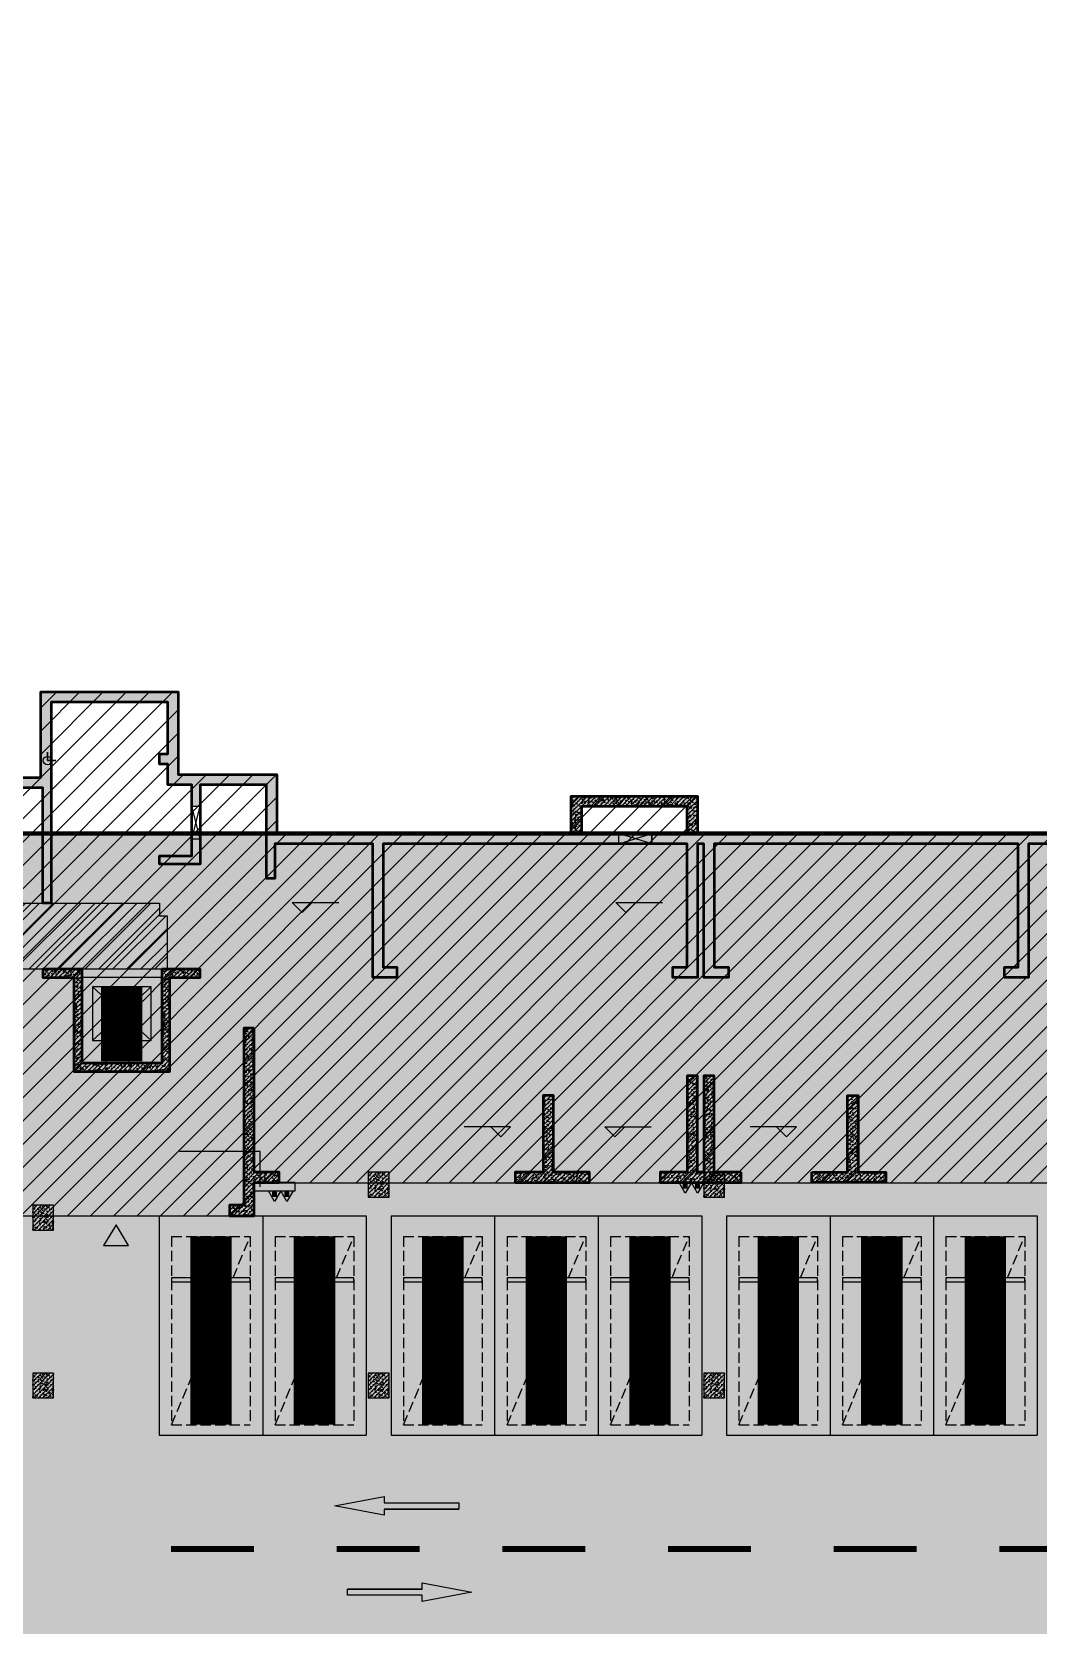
# Model space of a CAD drawing. Extents: x -1338203 to 1886333, y -530034 to 1031844.
# Drawn here: x 668132 to 692432, y 118966 to 157439 of the extents above; entities that cross this region are included whole.
import ezdxf

# ---------------------------------------------------------------- set-up
doc = ezdxf.new("R2010")
doc.units = 0
doc.header["$LTSCALE"] = 1000
doc.header["$MEASUREMENT"] = 0
doc.linetypes.add('A-001-平面B2$0$__DASH', pattern=[0.35, 0.25, -0.1])
for name, color, linetype, plot in [('A-001-主楼相对位置参照$0$AAD-A-MARK', 6, 'Continuous', False), ('A-13-平面B1$0$AAD-A-MARK', 6, 'Continuous', False), ('S-13-柱墙B1_1$0$AAD-A-MARK', 6, 'Continuous', False)]:
    doc.layers.add(name, color=color, linetype=linetype, plot=plot)
for name, color, linetype in [('A-13-平面B1$0$0A-A-SYMB-ELEV', 150, 'Continuous'), ('A-13-平面B1$0$0A-E-EVTR', 2, 'Continuous'), ('p-a-core', 1, 'Continuous'), ('p-a-regular', 5, 'Continuous'), ('S-13-柱墙B1_1$0$0S-CW-HATCH', 251, 'Continuous'), ('S-13-柱墙B1_1$0$0S-CW-HATCH-UP', 251, 'Continuous'), ('S-13-柱墙B1_1$0$0S-S-HOLE', 55, 'Continuous'), ('S001地下一墙柱$0$S001地下一墙柱$0$0S-CC-LINE', 52, 'Continuous'), ('S001地下一墙柱$0$S001地下一墙柱$0$0S-CW-HATCH', 251, 'Continuous'), ('S001地下一墙柱$0$S001地下一墙柱$0$0S-CW-HATCH-UP', 251, 'Continuous'), ('中心线', 42, 'Continuous'), ('地面指向箭头', 7, 'Continuous'), ('负一层消火栓$0$0P-ACC-FH', 7, 'Continuous'), ('负一层消火栓$0$0P-DIM-FH', 3, 'Continuous'), ('负一层消火栓$0$0P-EQUIP-FH', 7, 'Continuous')]:
    doc.layers.add(name, color=color, linetype=linetype)
doc.layers.add('p-a-regular-narrow', color=7, linetype='Continuous', true_color=0x9600ff)
doc.layers.add('p-h-walkable', color=7, linetype='Continuous', lineweight=70, true_color=0xf0f0f0)
doc.layers.add('S-13-柱墙B1_1$0$0S-CW-LINE', color=7, linetype='Continuous', lineweight=50)
pattern_1 = [(45, (-566038.395, 967758.18), (-53.0330086, 53.0330086), []), (50, (-566038.4, 967758.18), (215.178055, -18.82564), [22.5, -247.5]), (355, (-566038.4, 967758.18), (-41.6254, 225.65764), [18, -198]), (100.4514, (-566020.46, 967756.61), (173.552815, 206.831863), [19.122057, -210.342634]), (46.1842, (-566038.4, 967818.18), (320.172315, -49.655704), [33.75, -371.25]), (96.6356, (-566011.7, 967814.05), (280.39881, 292.23536), [28.683086, -315.5139]), (351.1842, (-566038.4, 967818.18), (280.39858, 292.23558), [27, -297]), (21, (-566008.4, 967803.18), (179.072116, -120.785667), [22.5, -247.5]), (326, (-566008.4, 967803.18), (72.9946, 217.545014), [18, -198]), (71.4514, (-565993.47, 967793.12), (252.06679, 96.75915), [19.122057, -210.342634]), (37.5, (-566038.395, 967758.18), (3.6479566, 99.868156), [0, -195.6, 0, -201, 0, -198.75]), (7.5, (-566038.4, 967758.18), (78.920861, 118.3235136), [0, -114.6, 0, -191.1, 0, -75.75]), (327.5, (-566105.295, 967758.18), (160.146731, -6.7664615), [0, -75, 0, -234, 0, -310.5]), (317.5, (-566135.3, 967758.18), (174.955851, 30.031495), [0, -97.5, 0, -155.4, 0, -220.5])]

# ---------------------------------------------------------------- blocks, each defined once
blk = doc.blocks.new('负一层消火栓$0$$TwtSys$00000546')
h = blk.add_hatch()
h.set_pattern_fill('ANSI31', color=256, scale=200, style=0)
h.set_pattern_definition([(45, (-38543.802, -6670.83), (-17.67767, 17.67767), [])])
h.paths.add_polyline_path([(-65, 174), (65, 174), (65, 44), (-65, 44)])
for points in [[(0, 344), (-198, 0), (198, 0)], [(-65, 174), (65, 174), (65, 44), (-65, 44)]]:
    blk.add_lwpolyline(points, close=True)
blk = doc.blocks.new('负一层消火栓')
at = {"layer": '负一层消火栓$0$0P-ACC-FH', "elevation": 0}
blk.add_lwpolyline([(-91874, -177436), (-91874, -177236), (-92873, -177236), (-92873, -177436)], close=True, dxfattribs=at)
at = {"layer": '负一层消火栓$0$0P-DIM-FH'}
for p, q in [((-92723, -176487), (-94672, -176487)), ((-92723, -177336), (-92723, -176487))]:
    blk.add_line(p, q, dxfattribs=at)
at = {"layer": '负一层消火栓$0$0P-EQUIP-FH', "xscale": -0.75, "yscale": 0.75, "zscale": 0.75, "rotation": 180}
for p in [(-82455, -177236), (-82158, -177236), (-92373, -177436, 800), (-92075, -177436, 800)]:
    blk.add_blockref('负一层消火栓$0$$TwtSys$00000546', p, dxfattribs=at)
blk = doc.blocks.new('直行')
at = {"layer": '地面指向箭头'}
blk.add_hatch(color=251, dxfattribs=at).paths.add_polyline_path([(-29241, 4059962), (-29466, 4058762), (-29316, 4058762), (-29316, 4056961), (-29166, 4056961), (-29166, 4058762), (-29016, 4058762)])
at = {"layer": '地面指向箭头', "color": 251}
blk.add_lwpolyline([(-29316, 4058762), (-29316, 4056961), (-29316, 4058762), (-29316, 4058762), (-29466, 4058762), (-29241, 4059962), (-29016, 4058762), (-29166, 4058762), (-29166, 4056961), (-29316, 4056961), (-29316, 4056961)], dxfattribs=at)
blk = doc.blocks.new('A$C9cb663f1')
at = {"layer": '中心线', "color": 251, "const_width": 150}
for points in [[(258849, -240958), (260849, -240958)], [(262849, -240958), (264849, -240958)], [(266849, -240958), (268849, -240958)], [(270849, -240958), (272849, -240958)], [(274849, -240958), (276849, -240958)], [(278849, -240958), (280849, -240958)]]:
    blk.add_lwpolyline(points, dxfattribs=at)
at = {"layer": '地面指向箭头', "color": 251}
for p, rotation in [((4322757, -210676), 90), ((-3793850, -271240), 270)]:
    blk.add_blockref('直行', p, dxfattribs=dict(at, rotation=rotation))
blk = doc.blocks.new('A$C488321c4')
at = {"layer": '地面指向箭头'}
h = blk.add_hatch(color=251, dxfattribs=at)
h.dxf.hatch_style = 1
h.paths.add_polyline_path([(257819, -233626), (257519, -233126), (257219, -233626)])
at = {"layer": '地面指向箭头', "color": 251, "flags": 128}
blk.add_lwpolyline([(257819, -233626), (257519, -233126), (257219, -233626), (257819, -233626)], dxfattribs=at)
blk = doc.blocks.new('A$Cd3af7b6b')
at = {"layer": '地面指向箭头'}
h = blk.add_hatch(color=251, dxfattribs=at)
h.dxf.hatch_style = 1
h.paths.add_polyline_path([(257819, 186874), (257519, 187374), (257219, 186874)])
at = {"layer": '地面指向箭头', "color": 251, "flags": 128}
blk.add_lwpolyline([(257819, 186874), (257519, 187374), (257219, 186874), (257819, 186874)], dxfattribs=at)
blk = doc.blocks.new('A-13-平面B1')
h = blk.add_hatch()
h.set_pattern_fill('ANSI31', color=253, scale=150)
h.set_pattern_definition([(45, (-2337964.98, 566082.88), (-168.379802, 168.379802), [])])
h.paths.add_polyline_path([(2890, -5040), (-1890, -5040), (-1890, -3440), (2710, -3440), (2710, -3750), (2890, -3750)])
at = {"color": 253}
blk.add_lwpolyline([(2890, -5040), (-1890, -5040), (-1890, -3440), (2710, -3440), (2710, -3750), (2890, -3750)], close=True, dxfattribs=at)
at = {"layer": 'A-13-平面B1$0$0A-A-SYMB-ELEV'}
for p, q in [((6154, -3671), (5914, -3431)), ((5914, -3431), (7034, -3431)), ((6154, -3671), (6394, -3431)), ((13970, -3671), (13730, -3431)), ((13730, -3431), (14850, -3431)), ((13970, -3671), (14210, -3431)), ((11187, -8842), (10067, -8842)), ((10947, -9082), (10707, -8842)), ((10947, -9082), (11187, -8842)), ((13702, -9082), (13462, -8842)), ((13462, -8842), (14582, -8842)), ((13702, -9082), (13942, -8842)), ((18088, -8842), (16968, -8842)), ((17848, -9082), (17608, -8842)), ((17848, -9082), (18088, -8842))]:
    blk.add_line(p, q, dxfattribs=at)
at = {"layer": 'A-13-平面B1$0$0A-E-EVTR'}
for p, q in [((2507, -5465), (1087, -5465)), ((1087, -5465), (1087, -6761)), ((2507, -6761), (1087, -5465)), ((2507, -5465), (1087, -6761)), ((2507, -6761), (2507, -5465)), ((1087, -6761), (2507, -6761)), ((2223, -6923), (1371, -6923)), ((1371, -6923), (1371, -7085)), ((2223, -7085), (2223, -6923)), ((1371, -7085), (2223, -7085))]:
    blk.add_line(p, q, dxfattribs=at)
at = {"layer": 'A-13-平面B1$0$AAD-A-MARK'}
for q in [(0, 200), (0, 200), (0, 200), (200, 0), (200, 0), (200, 0)]:
    blk.add_line((0, 0), q, dxfattribs=at)
blk.add_circle((0, 0), 100, dxfattribs=at)
blk.add_circle((0, 0), 100, dxfattribs=at)
blk.add_circle((0, 0), 100, dxfattribs=at)
blk = doc.blocks.new('A-001-主楼相对位置参照')
at = {"layer": 'A-001-主楼相对位置参照$0$AAD-A-MARK'}
blk.add_lwpolyline([(-97019, -174356), (-95099, -174356), (-95099, -172286), (-97019, -172286)], close=True, dxfattribs=at)

msp = doc.modelspace()

# ---------------------------------------------------------------- hatches: boundary and pattern name
at = {"ltscale": 0.002}
h = msp.add_hatch(dxfattribs=at)
h.set_pattern_fill('ANSI31', color=8, scale=250)
h.set_pattern_definition([(45, (321361.53, 273451.68), (-280.633, 280.633), [])])
h.paths.add_polyline_path([(656406.6, 138079.9), (656406.6, 133349.9), (662546.6, 133349.9), (662546.6, 129649.9), (664516.6, 129649.9), (664516.6, 133379.9), (667116.6, 133379.9), (667116.6, 129649.9), (667116.6, 128849.9), (673496.6, 128849.9), (673496.6, 129649.9), (695066.6, 129649.9), (695066.6, 128849.9), (701446.6, 128849.9), (701446.6, 129649.9), (716516.6, 129649.9), (716516.6, 134735.7), (714346.6, 134735.7), (714346.6, 141099.9), (712456.7, 141099.9), (712456.6, 141149.9), (709546.6, 141149.9), (709546.6, 138079.9), (707256.6, 138079.9), (707256.6, 138979.9), (704306.6, 138979.9), (704306.6, 138079.9), (701996.6, 138079.9), (701996.6, 139429.9), (700216.6, 139429.9), (700216.6, 141499.9), (696896.6, 141499.9), (696896.6, 139499.9), (694516.6, 139499.9), (694516.6, 138079.9), (684206.6, 138079.9), (684206.6, 138979.9), (681156.6, 138979.9), (681156.6, 138079.9), (674046.6, 138079.9), (674046.6, 139499.9), (671666.6, 139499.9), (671666.6, 141499.9), (668346.6, 141499.9), (668346.6, 139429.9), (666566.6, 139429.9), (666566.6, 138079.9)])
at = {"layer": 'p-h-walkable', "ltscale": 0.002}
h = msp.add_hatch(color=256, dxfattribs=at)
h.dxf.hatch_style = 1
h.paths.add_polyline_path([(633826.6, 244460.7), (640276.6, 244575.6), (640576.6, 234544.8), (645576.7, 234544.6), (645576.7, 209278.9), (732355.9, 209029), (732355.1, 235229.9), (738506.7, 235229.9), (738506.6, 268838.9), (732734.3, 268838.9), (732734.3, 272898.9), (711963.1, 272898.9), (711963.1, 278984.7), (717256.7, 278984.7), (717256.7, 284049), (733571.6, 284135.6), (733996.6, 290449.1), (739216.6, 290449.1), (739766.6, 284299.1), (754626.6, 284299.1), (755296.6, 290449.1), (760516.6, 290449.1), (760816.6, 283049.1), (760816.3, 275879.2), (775122.6, 275879.2), (776006.6, 274138.9), (776006.6, 259429.1), (778716.6, 259429.1), (778716.6, 238849.1), (783416.6, 238849.1), (783416.6, 237229.1), (782066.6, 237229.1), (782066.6, 234429.1), (779546.6, 234429.1), (779546.6, 237129.1), (773916.6, 237129.1), (773916.6, 243229.1), (764306.6, 243225.6), (764306.6, 236639.1), (760766.6, 236639.1), (760766.6, 234429.1), (758246.6, 234429.1), (758246.6, 238649.1), (762116.6, 238649.1), (762116.6, 243225.6), (748656.6, 243225.6), (748756.3, 207529.1), (800106.6, 207528.9), (800206.7, 201639.7), (812908.2, 202239.1), (812576.6, 180449.3), (744206, 180449.3), (744206, 173439), (728556.7, 173439), (728556.6, 122289.1), (746356.6, 122289.1), (750916.6, 132325.6), (842896.6, 132325.6), (843211.6, 121345.6), (839116.6, 121345.6), (839116.6, 93449.1), (864906.6, 93449.1), (864906.6, 79694), (875856.6, 74929.1), (875856.6, 65749.1), (834560.6, 65749.1), (839142.9, 28436.3), (869465.5, 32160.2), (871163.4, 18334), (873704.3, 18646.1), (877328.9, 5540.2), (761876.2, -8638.5), (761133.2, 2082.3), (764950.9, 5291.5), (763253.1, 19116.3), (799242.7, 23536.1), (793807.6, 65749.1), (750756.6, 65749.1), (751556.6, 81645.6), (636016.6, 81645.6), (636016.6, 96345.6), (629416.6, 96345.6), (629416.6, 118203.2), (622306.6, 118203.2), (622286.6, 139083.2), (644406.6, 137003.2), (644406.6, 129968.2), (656656.6, 129968.2), (656406.6, 138083.2), (712156.6, 138083.2), (711856.6, 184449.1), (581811.6, 184349.1), (581826.6, 197199.1), (585876.6, 197449.1), (585976.6, 209279), (629226.6, 209578.9), (628926.8, 236145.4), (633826.6, 236145.6)])
at = {"layer": 'S-13-柱墙B1_1$0$0S-CW-HATCH'}
h = msp.add_hatch(color=256, dxfattribs=at)
h.dxf.hatch_style = 1
h.paths.add_polyline_path([(672196.6, 137943.2), (671996.6, 137943.2), (671996.6, 137543.2), (671216.6, 137543.2), (671216.6, 137343.2), (672196.6, 137343.2)], flags=17)
h.paths.add_polyline_path([(656656.6, 130923.5), (656406.6, 130923.5), (656406.6, 129653.2), (656656.6, 129653.2)])
h.paths.add_polyline_path([(696566.6, 137943.2), (696366.6, 137943.2), (696366.6, 137343.2), (697346.6, 137343.2), (697346.6, 137543.2), (696566.6, 137543.2)], flags=17)
h.paths.add_polyline_path([(656656.6, 133353.2), (656406.6, 133353.2), (656406.6, 130923.5), (656656.6, 130923.5)])
h.paths.add_polyline_path([(656406.6, 133853.2), (656656.6, 133853.2), (656656.6, 134603.2), (657006.6, 134603.2), (657006.6, 134853.2), (656656.6, 134853.2), (656656.6, 137833.2), (663996.6, 137833.2), (663996.6, 134853.2), (663666.6, 134853.2), (663666.6, 134603.2), (664246.6, 134603.2), (664246.6, 137833.2), (666616.6, 137833.2), (666616.6, 136993.2), (666816.6, 136993.2), (666816.6, 139183.2), (668396.6, 139183.2), (668396.6, 136403.2), (668596.6, 136403.2), (668596.6, 141253.2), (671416.6, 141253.2), (671416.6, 140003.2), (671216.6, 140003.2), (671216.6, 139753.2), (671416.6, 139753.2), (671416.6, 139253.2), (671996.6, 139253.2), (671996.6, 138743.2), (672196.6, 138743.2), (672196.6, 139253.2), (673796.6, 139253.2), (673796.6, 136993.2), (673996.6, 136993.2), (673996.6, 137833.2), (676366.6, 137833.2), (676366.6, 134603.2), (676946.6, 134603.2), (676946.6, 134853.2), (676616.6, 134853.2), (676616.6, 137833.2), (682306.6, 137833.2), (682306.6, 138083.2), (674046.6, 138083.2), (674046.6, 139503.2), (671666.6, 139503.2), (671666.6, 141503.2), (668346.6, 141503.2), (668346.6, 139433.2), (666566.6, 139433.2), (666566.6, 138083.2), (656406.6, 138083.2)])
h.paths.add_polyline_path([(711846.6, 138083.2), (711846.6, 137833.2), (711906.6, 137833.2), (711906.6, 134853.2), (711556.6, 134853.2), (711556.6, 134603.2), (711906.6, 134603.2), (711906.6, 129653.2), (712156.6, 129653.2), (712156.6, 138083.2)])
h.paths.add_polyline_path([(709846.6, 137833.2), (709846.6, 138083.2), (701996.6, 138083.2), (701996.6, 139433.2), (700216.6, 139433.2), (700216.6, 141503.2), (696896.6, 141503.2), (696896.6, 139503.2), (694516.6, 139503.2), (694516.6, 138083.2), (683106.6, 138083.2), (683106.6, 137833.2), (683956.6, 137833.2), (683956.6, 134853.2), (683606.6, 134853.2), (683606.6, 134603.2), (684206.6, 134603.2), (684206.6, 137833.2), (684356.6, 137833.2), (684356.6, 134603.2), (684956.6, 134603.2), (684956.6, 134853.2), (684606.6, 134853.2), (684606.6, 137833.2), (691946.6, 137833.2), (691946.6, 134853.2), (691616.6, 134853.2), (691616.6, 134603.2), (692196.6, 134603.2), (692196.6, 137833.2), (694566.6, 137833.2), (694566.6, 136993.2), (694766.6, 136993.2), (694766.6, 139253.2), (696366.6, 139253.2), (696366.6, 138743.2), (696566.6, 138743.2), (696566.6, 139253.2), (697146.6, 139253.2), (697146.6, 139753.2), (697346.6, 139753.2), (697346.6, 140003.2), (697146.6, 140003.2), (697146.6, 141253.2), (699966.6, 141253.2), (699966.6, 136403.2), (700166.6, 136403.2), (700166.6, 139183.2), (701746.6, 139183.2), (701746.6, 136993.2), (701946.6, 136993.2), (701946.6, 137833.2), (704316.6, 137833.2), (704316.6, 134603.2), (704896.6, 134603.2), (704896.6, 134853.2), (704566.6, 134853.2), (704566.6, 137833.2), (705416.4, 137833.2), (705416.4, 138083.2), (706116.4, 138083.2), (706116.4, 137833.2)])
h = msp.add_hatch(color=256, dxfattribs=at)
h.dxf.hatch_style = 1
h.paths.add_polyline_path([(681406.6, 138083.2), (681156.6, 138083.2), (681156.6, 138983.2), (684206.6, 138983.2), (684206.6, 138083.2), (683956.6, 138083.2), (683956.6, 138733.2), (681406.6, 138733.2)])
h = msp.add_hatch(color=256, dxfattribs=at)
h.dxf.hatch_style = 1
h.paths.add_polyline_path([(669346.6, 132533.2), (669346.6, 134803.2), (668396.6, 134803.2), (668396.6, 134603.2), (669146.6, 134603.2), (669146.6, 132333.2), (671466.6, 132333.2), (671466.6, 134603.2), (672196.6, 134603.2), (672196.6, 134803.2), (671266.6, 134803.2), (671266.6, 132533.2)])
h = msp.add_hatch(color=256, dxfattribs=at)
h.dxf.hatch_style = 1
h.paths.add_polyline_path([(673496.6, 133383.2), (673246.6, 133383.2), (673246.6, 129103.2), (672906.6, 129103.2), (672906.6, 128853.2), (673496.6, 128853.2), (673496.6, 129653.2), (674106.6, 129653.2), (674106.6, 129903.2), (673496.6, 129903.2)])
h = msp.add_hatch(color=256, dxfattribs=at)
h.dxf.hatch_style = 1
h.paths.add_polyline_path([(685261.6, 129903.2), (684606.6, 129903.2), (684606.6, 132233.2), (684356.6, 132233.2), (684356.6, 129903.2), (684206.6, 129903.2), (684206.6, 132233.2), (683956.6, 132233.2), (683956.6, 129903.2), (683306.6, 129903.2), (683306.6, 129653.2), (685261.6, 129653.2)])
h = msp.add_hatch(color=256, dxfattribs=at)
h.dxf.hatch_style = 1
h.paths.add_polyline_path([(679806.6, 129653.2), (681596.6, 129653.2), (681596.6, 129903.2), (680731.6, 129903.2), (680731.6, 131753.2), (680481.6, 131753.2), (680481.6, 129903.2), (679806.6, 129903.2)])
h = msp.add_hatch(color=256, dxfattribs=at)
h.dxf.hatch_style = 1
h.paths.add_polyline_path([(686966.6, 129903.2), (687831.6, 129903.2), (687831.6, 131753.2), (688081.6, 131753.2), (688081.6, 129903.2), (688756.6, 129903.2), (688756.6, 129653.2), (686966.6, 129653.2)])
at = {"layer": 'S-13-柱墙B1_1$0$0S-CW-HATCH-UP'}
h = msp.add_hatch(dxfattribs=at)
h.set_pattern_fill('钢筋混凝土', color=256, scale=30)
h.set_pattern_definition([(45, (1256980.72, 486812.57), (-53.0330086, 53.0330086), []), (50, (1256980.72, 486812.57), (215.178055, -18.82564), [22.5, -247.5]), (355, (1256980.72, 486812.57), (-41.6254, 225.65764), [18, -198]), (100.4514, (1256998.65, 486811), (173.552815, 206.83186), [19.12206, -210.342634]), (46.1842, (1256980.72, 486872.57), (320.17231, -49.6557), [33.75, -371.25]), (96.6356, (1257007.4, 486868.43), (280.39881, 292.23536), [28.68309, -315.5139]), (351.1842, (1256980.72, 486872.57), (280.39858, 292.23558), [27, -297]), (21, (1257010.72, 486857.57), (179.072116, -120.785667), [22.5, -247.5]), (326, (1257010.72, 486857.57), (72.9946, 217.545014), [18, -198]), (71.4514, (1257025.64, 486847.5), (252.06679, 96.75915), [19.12206, -210.342634]), (37.5, (1256980.72, 486812.57), (3.647957, 99.868156), [0, -195.6, 0, -201, 0, -198.75]), (7.5, (1256980.72, 486812.57), (78.920861, 118.323514), [0, -114.6, 0, -191.1, 0, -75.75]), (327.5, (1256913.82, 486812.57), (160.146731, -6.7664615), [0, -75, 0, -234, 0, -310.5]), (317.5, (1256883.82, 486812.57), (174.95585, 30.031495), [0, -97.5, 0, -155.4, 0, -220.5])])
h.paths.add_polyline_path([(672196.6, 137943.2), (671996.6, 137943.2), (671996.6, 137543.2), (671216.6, 137543.2), (671216.6, 137343.2), (672196.6, 137343.2)], flags=17)
h.paths.add_polyline_path([(656656.6, 130923.5), (656406.6, 130923.5), (656406.6, 129653.2), (656656.6, 129653.2)])
h.paths.add_polyline_path([(696566.6, 137943.2), (696366.6, 137943.2), (696366.6, 137343.2), (697346.6, 137343.2), (697346.6, 137543.2), (696566.6, 137543.2)], flags=17)
h.paths.add_polyline_path([(656406.6, 133853.2), (656656.6, 133853.2), (656656.6, 134603.2), (657006.6, 134603.2), (657006.6, 134853.2), (656656.6, 134853.2), (656656.6, 137833.2), (663996.6, 137833.2), (663996.6, 134853.2), (663666.6, 134853.2), (663666.6, 134603.2), (664246.6, 134603.2), (664246.6, 137833.2), (666616.6, 137833.2), (666616.6, 136993.2), (666816.6, 136993.2), (666816.6, 139183.2), (668396.6, 139183.2), (668396.6, 136403.2), (668596.6, 136403.2), (668596.6, 141253.2), (671416.6, 141253.2), (671416.6, 140003.2), (671216.6, 140003.2), (671216.6, 139753.2), (671416.6, 139753.2), (671416.6, 139253.2), (671996.6, 139253.2), (671996.6, 138743.2), (672196.6, 138743.2), (672196.6, 139253.2), (673796.6, 139253.2), (673796.6, 136993.2), (673996.6, 136993.2), (673996.6, 137833.2), (676366.6, 137833.2), (676366.6, 134603.2), (676946.6, 134603.2), (676946.6, 134853.2), (676616.6, 134853.2), (676616.6, 137833.2), (682306.6, 137833.2), (682306.6, 138083.2), (674046.6, 138083.2), (674046.6, 139503.2), (671666.6, 139503.2), (671666.6, 141503.2), (668346.6, 141503.2), (668346.6, 139433.2), (666566.6, 139433.2), (666566.6, 138083.2), (656406.6, 138083.2)])
h.paths.add_polyline_path([(656656.6, 133353.2), (656406.6, 133353.2), (656406.6, 130923.5), (656656.6, 130923.5)])
h.paths.add_polyline_path([(711846.6, 138083.2), (711846.6, 137833.2), (711906.6, 137833.2), (711906.6, 134853.2), (711556.6, 134853.2), (711556.6, 134603.2), (711906.6, 134603.2), (711906.6, 129653.2), (712156.6, 129653.2), (712156.6, 138083.2)])
h.paths.add_polyline_path([(709846.6, 137833.2), (709846.6, 138083.2), (701996.6, 138083.2), (701996.6, 139433.2), (700216.6, 139433.2), (700216.6, 141503.2), (696896.6, 141503.2), (696896.6, 139503.2), (694516.6, 139503.2), (694516.6, 138083.2), (683106.6, 138083.2), (683106.6, 137833.2), (683956.6, 137833.2), (683956.6, 134853.2), (683606.6, 134853.2), (683606.6, 134603.2), (684206.6, 134603.2), (684206.6, 137833.2), (684356.6, 137833.2), (684356.6, 134603.2), (684956.6, 134603.2), (684956.6, 134853.2), (684606.6, 134853.2), (684606.6, 137833.2), (691946.6, 137833.2), (691946.6, 134853.2), (691616.6, 134853.2), (691616.6, 134603.2), (692196.6, 134603.2), (692196.6, 137833.2), (694566.6, 137833.2), (694566.6, 136993.2), (694766.6, 136993.2), (694766.6, 139253.2), (696366.6, 139253.2), (696366.6, 138743.2), (696566.6, 138743.2), (696566.6, 139253.2), (697146.6, 139253.2), (697146.6, 139753.2), (697346.6, 139753.2), (697346.6, 140003.2), (697146.6, 140003.2), (697146.6, 141253.2), (699966.6, 141253.2), (699966.6, 136403.2), (700166.6, 136403.2), (700166.6, 139183.2), (701746.6, 139183.2), (701746.6, 136993.2), (701946.6, 136993.2), (701946.6, 137833.2), (704316.6, 137833.2), (704316.6, 134603.2), (704896.6, 134603.2), (704896.6, 134853.2), (704566.6, 134853.2), (704566.6, 137833.2), (705416.4, 137833.2), (705416.4, 138083.2), (706116.4, 138083.2), (706116.4, 137833.2)])
h = msp.add_hatch(dxfattribs=at)
h.set_pattern_fill('钢筋混凝土', color=256, scale=30)
h.set_pattern_definition([(45, (1256980.72, 486902.57), (-53.033009, 53.033009), []), (50, (1256980.72, 486902.57), (215.178055, -18.82564), [22.5, -247.5]), (355, (1256980.72, 486902.57), (-41.6254, 225.65764), [18, -198]), (100.4514, (1256998.65, 486901), (173.552815, 206.83186), [19.12206, -210.342634]), (46.1842, (1256980.72, 486962.57), (320.17231, -49.6557), [33.75, -371.25]), (96.6356, (1257007.4, 486958.43), (280.39881, 292.23536), [28.68309, -315.5139]), (351.1842, (1256980.72, 486962.57), (280.39858, 292.23558), [27, -297]), (21, (1257010.72, 486947.57), (179.072116, -120.785667), [22.5, -247.5]), (326, (1257010.72, 486947.57), (72.9946, 217.54501), [18, -198]), (71.4514, (1257025.64, 486937.5), (252.06679, 96.75915), [19.12206, -210.342634]), (37.5, (1256980.72, 486902.57), (3.647957, 99.868156), [0, -195.6, 0, -201, 0, -198.75]), (7.5, (1256980.72, 486902.57), (78.920861, 118.323514), [0, -114.6, 0, -191.1, 0, -75.75]), (327.5, (1256913.82, 486902.57), (160.146731, -6.7664615), [0, -75, 0, -234, 0, -310.5]), (317.5, (1256883.82, 486902.57), (174.95585, 30.031495), [0, -97.5, 0, -155.4, 0, -220.5])])
h.paths.add_polyline_path([(681406.6, 138083.2), (681156.6, 138083.2), (681156.6, 138983.2), (684206.6, 138983.2), (684206.6, 138083.2), (683956.6, 138083.2), (683956.6, 138733.2), (681406.6, 138733.2)])
h = msp.add_hatch(dxfattribs=at)
h.set_pattern_fill('钢筋混凝土', color=256, scale=30)
h.set_pattern_definition(pattern_1)
h.paths.add_polyline_path([(669346.6, 132533.2), (669346.6, 134803.2), (668396.6, 134803.2), (668396.6, 134603.2), (669146.6, 134603.2), (669146.6, 132333.2), (671466.6, 132333.2), (671466.6, 134603.2), (672196.6, 134603.2), (672196.6, 134803.2), (671266.6, 134803.2), (671266.6, 132533.2)])
h = msp.add_hatch(dxfattribs=at)
h.set_pattern_fill('钢筋混凝土', color=256, scale=30)
h.set_pattern_definition(pattern_1)
h.paths.add_polyline_path([(673496.6, 133383.2), (673246.6, 133383.2), (673246.6, 129103.2), (672906.6, 129103.2), (672906.6, 128853.2), (673496.6, 128853.2), (673496.6, 129653.2), (674106.6, 129653.2), (674106.6, 129903.2), (673496.6, 129903.2)])
h = msp.add_hatch(dxfattribs=at)
h.set_pattern_fill('钢筋混凝土', color=256, scale=30)
h.set_pattern_definition(pattern_1)
h.paths.add_polyline_path([(685261.6, 129903.2), (684606.6, 129903.2), (684606.6, 132233.2), (684356.6, 132233.2), (684356.6, 129903.2), (684206.6, 129903.2), (684206.6, 132233.2), (683956.6, 132233.2), (683956.6, 129903.2), (683306.6, 129903.2), (683306.6, 129653.2), (685261.6, 129653.2)])
h = msp.add_hatch(dxfattribs=at)
h.set_pattern_fill('钢筋混凝土', color=256, scale=30)
h.set_pattern_definition(pattern_1)
h.paths.add_polyline_path([(679806.6, 129653.2), (681596.6, 129653.2), (681596.6, 129903.2), (680731.6, 129903.2), (680731.6, 131753.2), (680481.6, 131753.2), (680481.6, 129903.2), (679806.6, 129903.2)])
h = msp.add_hatch(dxfattribs=at)
h.set_pattern_fill('钢筋混凝土', color=256, scale=30)
h.set_pattern_definition(pattern_1)
h.paths.add_polyline_path([(686966.6, 129903.2), (687831.6, 129903.2), (687831.6, 131753.2), (688081.6, 131753.2), (688081.6, 129903.2), (688756.6, 129903.2), (688756.6, 129653.2), (686966.6, 129653.2)])
at = {"layer": 'S001地下一墙柱$0$S001地下一墙柱$0$0S-CW-HATCH'}
h = msp.add_hatch(color=256, dxfattribs=at)
h.dxf.hatch_style = 1
h.paths.add_polyline_path([(676756.6, 129903.2), (676256.6, 129903.2), (676256.6, 129303.2), (676756.6, 129303.2)])
h = msp.add_hatch(color=256, dxfattribs=at)
h.dxf.hatch_style = 1
h.paths.add_polyline_path([(684856.6, 129903.2), (684356.6, 129903.2), (684356.6, 129303.2), (684856.6, 129303.2)])
h = msp.add_hatch(color=256, dxfattribs=at)
h.dxf.hatch_style = 1
h.paths.add_polyline_path([(668656.6, 129103.2), (668156.6, 129103.2), (668156.6, 128503.2), (668656.6, 128503.2)])
h = msp.add_hatch(color=256, dxfattribs=at)
h.dxf.hatch_style = 1
h.paths.add_polyline_path([(668656.6, 125053.2), (668156.6, 125053.2), (668156.6, 124453.2), (668656.6, 124453.2)])
h = msp.add_hatch(color=256, dxfattribs=at)
h.dxf.hatch_style = 1
h.paths.add_polyline_path([(676756.6, 125053.2), (676256.6, 125053.2), (676256.6, 124453.2), (676756.6, 124453.2)])
h = msp.add_hatch(color=256, dxfattribs=at)
h.dxf.hatch_style = 1
h.paths.add_polyline_path([(684856.6, 125053.2), (684356.6, 125053.2), (684356.6, 124453.2), (684856.6, 124453.2)])
at = {"layer": 'S001地下一墙柱$0$S001地下一墙柱$0$0S-CW-HATCH-UP'}
h = msp.add_hatch(dxfattribs=at)
h.set_pattern_fill('钢筋混凝土', color=256, scale=30)
h.set_pattern_definition([(45, (709067.344, 138854.91), (-53.03301, 53.03301), []), (50, (709067.34, 138854.91), (215.1781, -18.8256), [22.5, -247.5]), (355, (709067.34, 138854.9), (-41.6254, 225.6576), [18, -198]), (100.4514, (709085.28, 138853.34), (173.5528, 206.8319), [19.122, -210.3426]), (46.1842, (709067.34, 138914.9), (320.1723, -49.6557), [33.75, -371.25]), (96.6356, (709094.03, 138910.77), (280.3988, 292.2354), [28.683, -315.514]), (351.1842, (709067.34, 138914.9), (280.3986, 292.2356), [27, -297]), (21, (709097.34, 138899.91), (179.0721, -120.7857), [22.5, -247.5]), (326, (709097.34, 138899.9), (72.9946, 217.545), [18, -198]), (71.4514, (709112.27, 138889.84), (252.0668, 96.7591), [19.122, -210.3426]), (37.5, (709067.344, 138854.91), (3.64796, 99.86816), [0, -195.6, 0, -201, 0, -198.75]), (7.5, (709067.34, 138854.91), (78.92086, 118.3235), [0, -114.6, 0, -191.1, 0, -75.75]), (327.5, (709000.444, 138854.91), (160.14673, -6.76646), [0, -75, 0, -234, 0, -310.5]), (317.5, (708970.44, 138854.91), (174.95585, 30.0315), [0, -97.5, 0, -155.4, 0, -220.5])])
h.paths.add_polyline_path([(676756.6, 129903.2), (676256.6, 129903.2), (676256.6, 129303.2), (676756.6, 129303.2)])
h = msp.add_hatch(dxfattribs=at)
h.set_pattern_fill('钢筋混凝土', color=256, scale=30)
h.set_pattern_definition([(45, (717167.34, 138854.91), (-53.03301, 53.03301), []), (50, (717167.34, 138854.91), (215.1781, -18.8256), [22.5, -247.5]), (355, (717167.34, 138854.9), (-41.6254, 225.6576), [18, -198]), (100.4514, (717185.27, 138853.34), (173.5528, 206.8319), [19.122, -210.3426]), (46.1842, (717167.34, 138914.9), (320.1723, -49.6557), [33.75, -371.25]), (96.6356, (717194.02, 138910.77), (280.3988, 292.2354), [28.683, -315.514]), (351.1842, (717167.34, 138914.9), (280.3986, 292.2356), [27, -297]), (21, (717197.34, 138899.91), (179.0721, -120.7857), [22.5, -247.5]), (326, (717197.34, 138899.9), (72.9946, 217.545), [18, -198]), (71.4514, (717212.26, 138889.84), (252.0668, 96.7591), [19.122, -210.3426]), (37.5, (717167.34, 138854.91), (3.64796, 99.86816), [0, -195.6, 0, -201, 0, -198.75]), (7.5, (717167.34, 138854.91), (78.92086, 118.3235), [0, -114.6, 0, -191.1, 0, -75.75]), (327.5, (717100.44, 138854.91), (160.14673, -6.76646), [0, -75, 0, -234, 0, -310.5]), (317.5, (717070.44, 138854.91), (174.95585, 30.0315), [0, -97.5, 0, -155.4, 0, -220.5])])
h.paths.add_polyline_path([(684856.6, 129903.2), (684356.6, 129903.2), (684356.6, 129303.2), (684856.6, 129303.2)])
h = msp.add_hatch(dxfattribs=at)
h.set_pattern_fill('钢筋混凝土', color=256, scale=30)
h.set_pattern_definition([(45, (700967.34, 138054.91), (-53.03301, 53.03301), []), (50, (700967.34, 138054.91), (215.1781, -18.8256), [22.5, -247.5]), (355, (700967.34, 138054.9), (-41.6254, 225.6576), [18, -198]), (100.4514, (700985.27, 138053.34), (173.5528, 206.8319), [19.122, -210.3426]), (46.1842, (700967.34, 138114.9), (320.1723, -49.6557), [33.75, -371.25]), (96.6356, (700994.02, 138110.77), (280.3988, 292.2354), [28.683, -315.514]), (351.1842, (700967.34, 138114.9), (280.3986, 292.2356), [27, -297]), (21, (700997.34, 138099.91), (179.0721, -120.7857), [22.5, -247.5]), (326, (700997.34, 138099.9), (72.9946, 217.545), [18, -198]), (71.4514, (701012.26, 138089.84), (252.0668, 96.7591), [19.122, -210.3426]), (37.5, (700967.34, 138054.91), (3.64796, 99.86816), [0, -195.6, 0, -201, 0, -198.75]), (7.5, (700967.34, 138054.91), (78.92086, 118.3235), [0, -114.6, 0, -191.1, 0, -75.75]), (327.5, (700900.44, 138054.91), (160.14673, -6.76646), [0, -75, 0, -234, 0, -310.5]), (317.5, (700870.44, 138054.91), (174.95585, 30.0315), [0, -97.5, 0, -155.4, 0, -220.5])])
h.paths.add_polyline_path([(668656.6, 129103.2), (668156.6, 129103.2), (668156.6, 128503.2), (668656.6, 128503.2)])
h = msp.add_hatch(dxfattribs=at)
h.set_pattern_fill('钢筋混凝土', color=256, scale=30)
h.set_pattern_definition([(45, (700967.34, 134004.91), (-53.03301, 53.03301), []), (50, (700967.34, 134004.91), (215.1781, -18.8256), [22.5, -247.5]), (355, (700967.34, 134004.9), (-41.6254, 225.6576), [18, -198]), (100.4514, (700985.27, 134003.34), (173.5528, 206.8319), [19.122, -210.3426]), (46.1842, (700967.34, 134064.9), (320.1723, -49.6557), [33.75, -371.25]), (96.6356, (700994.02, 134060.77), (280.3988, 292.2354), [28.683, -315.514]), (351.1842, (700967.34, 134064.9), (280.3986, 292.2356), [27, -297]), (21, (700997.34, 134049.91), (179.0721, -120.7857), [22.5, -247.5]), (326, (700997.34, 134049.9), (72.9946, 217.545), [18, -198]), (71.4514, (701012.26, 134039.84), (252.0668, 96.7591), [19.122, -210.3426]), (37.5, (700967.34, 134004.91), (3.64796, 99.86816), [0, -195.6, 0, -201, 0, -198.75]), (7.5, (700967.34, 134004.91), (78.92086, 118.3235), [0, -114.6, 0, -191.1, 0, -75.75]), (327.5, (700900.44, 134004.91), (160.14673, -6.76646), [0, -75, 0, -234, 0, -310.5]), (317.5, (700870.44, 134004.91), (174.95585, 30.0315), [0, -97.5, 0, -155.4, 0, -220.5])])
h.paths.add_polyline_path([(668656.6, 125053.2), (668156.6, 125053.2), (668156.6, 124453.2), (668656.6, 124453.2)])
h = msp.add_hatch(dxfattribs=at)
h.set_pattern_fill('钢筋混凝土', color=256, scale=30)
h.set_pattern_definition([(45, (709067.344, 134004.91), (-53.03301, 53.03301), []), (50, (709067.34, 134004.91), (215.1781, -18.8256), [22.5, -247.5]), (355, (709067.34, 134004.9), (-41.6254, 225.6576), [18, -198]), (100.4514, (709085.28, 134003.34), (173.5528, 206.8319), [19.122, -210.3426]), (46.1842, (709067.34, 134064.9), (320.1723, -49.6557), [33.75, -371.25]), (96.6356, (709094.03, 134060.77), (280.3988, 292.2354), [28.683, -315.514]), (351.1842, (709067.34, 134064.9), (280.3986, 292.2356), [27, -297]), (21, (709097.34, 134049.91), (179.0721, -120.7857), [22.5, -247.5]), (326, (709097.34, 134049.9), (72.9946, 217.545), [18, -198]), (71.4514, (709112.27, 134039.84), (252.0668, 96.7591), [19.122, -210.3426]), (37.5, (709067.344, 134004.91), (3.64796, 99.86816), [0, -195.6, 0, -201, 0, -198.75]), (7.5, (709067.34, 134004.91), (78.92086, 118.3235), [0, -114.6, 0, -191.1, 0, -75.75]), (327.5, (709000.444, 134004.91), (160.14673, -6.76646), [0, -75, 0, -234, 0, -310.5]), (317.5, (708970.44, 134004.91), (174.95585, 30.0315), [0, -97.5, 0, -155.4, 0, -220.5])])
h.paths.add_polyline_path([(676756.6, 125053.2), (676256.6, 125053.2), (676256.6, 124453.2), (676756.6, 124453.2)])
h = msp.add_hatch(dxfattribs=at)
h.set_pattern_fill('钢筋混凝土', color=256, scale=30)
h.set_pattern_definition([(45, (717167.34, 134004.91), (-53.03301, 53.03301), []), (50, (717167.34, 134004.91), (215.1781, -18.8256), [22.5, -247.5]), (355, (717167.34, 134004.9), (-41.6254, 225.6576), [18, -198]), (100.4514, (717185.27, 134003.34), (173.5528, 206.8319), [19.122, -210.3426]), (46.1842, (717167.34, 134064.9), (320.1723, -49.6557), [33.75, -371.25]), (96.6356, (717194.02, 134060.77), (280.3988, 292.2354), [28.683, -315.514]), (351.1842, (717167.34, 134064.9), (280.3986, 292.2356), [27, -297]), (21, (717197.34, 134049.91), (179.0721, -120.7857), [22.5, -247.5]), (326, (717197.34, 134049.9), (72.9946, 217.545), [18, -198]), (71.4514, (717212.26, 134039.84), (252.0668, 96.7591), [19.122, -210.3426]), (37.5, (717167.34, 134004.91), (3.64796, 99.86816), [0, -195.6, 0, -201, 0, -198.75]), (7.5, (717167.34, 134004.91), (78.92086, 118.3235), [0, -114.6, 0, -191.1, 0, -75.75]), (327.5, (717100.44, 134004.91), (160.14673, -6.76646), [0, -75, 0, -234, 0, -310.5]), (317.5, (717070.44, 134004.91), (174.95585, 30.0315), [0, -97.5, 0, -155.4, 0, -220.5])])
h.paths.add_polyline_path([(684856.6, 125053.2), (684356.6, 125053.2), (684356.6, 124453.2), (684856.6, 124453.2)])

# ---------------------------------------------------------------- linework, layer by layer
for p, q in [((671206.5, 128853.2), (671206.5, 123553.2)), ((671206.5, 128853.2), (673706.5, 128853.2)), ((673706.5, 128853.2), (673706.5, 123553.2)), ((673706.5, 128853.2), (676206.5, 128853.2)), ((673706.5, 128853.2), (673706.5, 123553.2)), ((676206.5, 128853.2), (676206.5, 123553.2)), ((676806.5, 128853.2), (676806.5, 123553.2)), ((676806.5, 128853.2), (679306.5, 128853.2)), ((679306.5, 128853.2), (679306.5, 123553.2)), ((679306.5, 128853.2), (681806.5, 128853.2)), ((679306.5, 128853.2), (679306.5, 123553.2)), ((681806.5, 128853.2), (681806.5, 123553.2)), ((681806.5, 128853.2), (684306.5, 128853.2)), ((681806.5, 128853.2), (681806.5, 123553.2)), ((684306.5, 128853.2), (684306.5, 123553.2)), ((684906.5, 128853.2), (684906.5, 123553.2)), ((684906.5, 128853.2), (687406.5, 128853.2)), ((687406.5, 128853.2), (687406.5, 123553.2)), ((687406.5, 128853.2), (689906.5, 128853.2)), ((687406.5, 128853.2), (687406.5, 123553.2)), ((689906.5, 128853.2), (689906.5, 123553.2)), ((689906.5, 128853.2), (692406.5, 128853.2)), ((689906.5, 128853.2), (689906.5, 123553.2)), ((692406.5, 128853.2), (692406.5, 123553.2)), ((671206.5, 123553.2), (673706.5, 123553.2)), ((673706.5, 123553.2), (676206.5, 123553.2)), ((676806.5, 123553.2), (679306.5, 123553.2)), ((679306.5, 123553.2), (681806.5, 123553.2)), ((681806.5, 123553.2), (684306.5, 123553.2)), ((684906.5, 123553.2), (687406.5, 123553.2)), ((687406.5, 123553.2), (689906.5, 123553.2)), ((689906.5, 123553.2), (692406.5, 123553.2))]:
    msp.add_line(p, q)
at = {"linetype": 'A-001-平面B2$0$__DASH'}
for p, q in [((671506.5, 128353.2), (673406.5, 128353.2)), ((671506.5, 128353.2), (671506.5, 123803.2)), ((673406.5, 128353.2), (673406.5, 123803.2)), ((674006.5, 128353.2), (675906.5, 128353.2)), ((674006.5, 128353.2), (674006.5, 123803.2)), ((675906.5, 128353.2), (675906.5, 123803.2)), ((677106.5, 128353.2), (679006.5, 128353.2)), ((677106.5, 128353.2), (677106.5, 123803.2)), ((679006.5, 128353.2), (679006.5, 123803.2)), ((679606.5, 128353.2), (681506.5, 128353.2)), ((679606.5, 128353.2), (679606.5, 123803.2)), ((681506.5, 128353.2), (681506.5, 123803.2)), ((682106.5, 128353.2), (684006.5, 128353.2)), ((682106.5, 128353.2), (682106.5, 123803.2)), ((684006.5, 128353.2), (684006.5, 123803.2)), ((685206.5, 128353.2), (687106.5, 128353.2)), ((685206.5, 128353.2), (685206.5, 123803.2)), ((687106.5, 128353.2), (687106.5, 123803.2)), ((687706.5, 128353.2), (689606.5, 128353.2)), ((687706.5, 128353.2), (687706.5, 123803.2)), ((689606.5, 128353.2), (689606.5, 123803.2)), ((690206.5, 128353.2), (692106.5, 128353.2)), ((690206.5, 128353.2), (690206.5, 123803.2)), ((692106.5, 128353.2), (692106.5, 123803.2)), ((671506.5, 123803.2), (673406.5, 123803.2)), ((674006.5, 123803.2), (675906.5, 123803.2)), ((677106.5, 123803.2), (679006.5, 123803.2)), ((679606.5, 123803.2), (681506.5, 123803.2)), ((682106.5, 123803.2), (684006.5, 123803.2)), ((685206.5, 123803.2), (687106.5, 123803.2)), ((687706.5, 123803.2), (689606.5, 123803.2)), ((690206.5, 123803.2), (692106.5, 123803.2))]:
    msp.add_line(p, q, dxfattribs=at)
at = {"color": 3, "flags": 128}
for points in [[(694516.6, 138079.9), (684206.6, 138079.9), (684206.6, 138979.9), (681156.6, 138979.9), (681156.6, 138079.9), (674046.6, 138079.9), (674046.6, 139499.9), (671666.6, 139499.9), (671666.6, 141499.9), (668346.6, 141499.9), (668346.6, 139429.9), (666566.6, 139429.9)], [(667116.6, 128849.9), (673496.6, 128849.9), (673496.6, 129649.9), (695066.6, 129649.9)]]:
    msp.add_lwpolyline(points, dxfattribs=at)
at = {"linetype": 'A-001-平面B2$0$__DASH'}
for points in [[(671506.5, 123803.2), (673406.5, 128353.2)], [(674006.5, 123803.2), (675906.5, 128353.2)], [(677106.5, 123803.2), (679006.5, 128353.2)], [(679606.5, 123803.2), (681506.5, 128353.2)], [(682106.5, 123803.2), (684006.5, 128353.2)], [(685206.5, 123803.2), (687106.5, 128353.2)], [(687706.5, 123803.2), (689606.5, 128353.2)], [(690206.5, 123803.2), (692106.5, 128353.2)]]:
    msp.add_lwpolyline(points, dxfattribs=at)
for points in [[(673406.5, 127353.2), (671506.5, 127353.2), (671506.5, 127253.2), (673406.5, 127253.2)], [(675906.5, 127353.2), (674006.5, 127353.2), (674006.5, 127253.2), (675906.5, 127253.2)], [(679006.5, 127353.2), (677106.5, 127353.2), (677106.5, 127253.2), (679006.5, 127253.2)], [(681506.5, 127353.2), (679606.5, 127353.2), (679606.5, 127253.2), (681506.5, 127253.2)], [(684006.5, 127353.2), (682106.5, 127353.2), (682106.5, 127253.2), (684006.5, 127253.2)], [(687106.5, 127353.2), (685206.5, 127353.2), (685206.5, 127253.2), (687106.5, 127253.2)], [(689606.5, 127353.2), (687706.5, 127353.2), (687706.5, 127253.2), (689606.5, 127253.2)], [(692106.5, 127353.2), (690206.5, 127353.2), (690206.5, 127253.2), (692106.5, 127253.2)]]:
    msp.add_lwpolyline(points, close=True)
at = {"layer": 'p-a-core', "ltscale": 0.002, "const_width": 1000}
msp.add_lwpolyline([(670303.1, 134378.2), (670303.1, 132578.2)], dxfattribs=at)
at = {"layer": 'p-a-regular', "ltscale": 0.002, "const_width": 1000}
for points in [[(672456.5, 123803.2), (672456.5, 128353.2)], [(674956.5, 123803.2), (674956.5, 128353.2)], [(678056.5, 123803.2), (678056.5, 128353.2)], [(683056.5, 123803.2), (683056.5, 128353.2)], [(686156.5, 123803.2), (686156.5, 128353.2)], [(691156.5, 123803.2), (691156.5, 128353.2)]]:
    msp.add_lwpolyline(points, dxfattribs=at)
at = {"layer": 'p-a-regular-narrow', "ltscale": 0.002, "const_width": 1000}
for points in [[(680556.5, 123803.2), (680556.5, 128353.2)], [(688656.5, 123803.2), (688656.5, 128353.2)]]:
    msp.add_lwpolyline(points, dxfattribs=at)
at = {"layer": 'p-h-walkable', "ltscale": 0.002, "const_width": 100}
msp.add_lwpolyline([(877328.9, 5540.2), (761876.2, -8638.5), (761133.2, 2082.3), (764950.9, 5291.5), (763253.1, 19116.3), (799242.7, 23536.1), (793807.6, 65749.1), (750756.6, 65749.1), (751556.6, 81645.6), (636016.6, 81645.6), (636016.6, 96345.6), (629416.6, 96345.6), (629416.6, 118203.2), (622306.6, 118203.2), (622286.6, 139083.2), (644406.6, 137003.2), (644406.6, 129968.2), (656656.6, 129968.2), (656406.6, 138083.2), (712156.6, 138083.2), (711856.6, 184449.1)], dxfattribs=at)
at = {"layer": 'S-13-柱墙B1_1$0$0S-CW-LINE'}
for points in [[(666566.6, 139433.2), (668346.6, 139433.2), (668346.6, 141503.2), (671666.6, 141503.2), (671666.6, 139503.2), (674046.6, 139503.2), (674046.6, 138083.2), (694516.6, 138083.2)], [(694566.6, 137833.2), (692196.6, 137833.2), (692196.6, 134603.2), (691616.6, 134603.2), (691616.6, 134853.2), (691946.6, 134853.2), (691946.6, 137833.2), (684606.6, 137833.2), (684606.6, 134853.2), (684956.6, 134853.2), (684956.6, 134603.2), (684356.6, 134603.2), (684356.6, 137833.2), (684206.6, 137833.2), (684206.6, 134603.2), (683606.6, 134603.2), (683606.6, 134853.2), (683956.6, 134853.2), (683956.6, 137833.2), (676616.6, 137833.2), (676616.6, 134853.2), (676946.6, 134853.2), (676946.6, 134603.2), (676366.6, 134603.2), (676366.6, 137833.2), (673996.6, 137833.2), (673996.6, 136993.2), (673796.6, 136993.2), (673796.6, 139253.2), (672196.6, 139253.2), (672196.6, 137343.2), (671216.6, 137343.2), (671216.6, 137543.2), (671996.6, 137543.2), (671996.6, 139253.2), (671416.6, 139253.2), (671416.6, 139753.2), (671216.6, 139753.2), (671216.6, 140003.2), (671416.6, 140003.2), (671416.6, 141253.2), (668596.6, 141253.2), (668596.6, 136403.2), (668396.6, 136403.2), (668396.6, 139183.2), (666816.6, 139183.2)], [(681406.6, 138083.2), (681156.6, 138083.2), (681156.6, 138983.2), (684206.6, 138983.2), (684206.6, 138083.2), (683956.6, 138083.2), (683956.6, 138733.2), (681406.6, 138733.2), (681406.6, 138083.2)]]:
    msp.add_lwpolyline(points, dxfattribs=at)
for points in [[(671266.6, 134803.2), (671266.6, 132533.2), (669346.6, 132533.2), (669346.6, 134803.2), (668396.6, 134803.2), (668396.6, 134603.2), (669146.6, 134603.2), (669146.6, 132333.2), (671466.6, 132333.2), (671466.6, 134603.2), (672196.6, 134603.2), (672196.6, 134803.2)], [(673496.6, 133383.2), (673246.6, 133383.2), (673246.6, 129103.2), (672906.6, 129103.2), (672906.6, 128853.2), (673496.6, 128853.2), (673496.6, 129653.2), (674106.6, 129653.2), (674106.6, 129903.2), (673496.6, 129903.2)], [(685261.6, 129903.2), (684606.6, 129903.2), (684606.6, 132233.2), (684356.6, 132233.2), (684356.6, 129903.2), (684206.6, 129903.2), (684206.6, 132233.2), (683956.6, 132233.2), (683956.6, 129903.2), (683306.6, 129903.2), (683306.6, 129653.2), (685261.6, 129653.2)], [(679806.6, 129653.2), (681596.6, 129653.2), (681596.6, 129903.2), (680731.6, 129903.2), (680731.6, 131753.2), (680481.6, 131753.2), (680481.6, 129903.2), (679806.6, 129903.2)], [(686966.6, 129903.2), (687831.6, 129903.2), (687831.6, 131753.2), (688081.6, 131753.2), (688081.6, 129903.2), (688756.6, 129903.2), (688756.6, 129653.2), (686966.6, 129653.2)]]:
    msp.add_lwpolyline(points, close=True, dxfattribs=at)
at = {"layer": 'S-13-柱墙B1_1$0$0S-S-HOLE'}
for p, q in [((671996.6, 137943.2), (672196.6, 138743.2)), ((672196.6, 137943.2), (671996.6, 138743.2)), ((682306.6, 137833.2), (682306.6, 138083.2)), ((682306.6, 137833.2), (683106.6, 138083.2)), ((683106.6, 137833.2), (682306.6, 138083.2)), ((683106.6, 137833.2), (683106.6, 138083.2))]:
    msp.add_line(p, q, dxfattribs=at)
for points in [[(671996.6, 138743.2), (672196.6, 138743.2), (672196.6, 137943.2), (671996.6, 137943.2)], [(682306.6, 138083.2), (683106.6, 138083.2), (683106.6, 137833.2), (682306.6, 137833.2)]]:
    msp.add_lwpolyline(points, close=True, dxfattribs=at)
at = {"layer": 'S-13-柱墙B1_1$0$AAD-A-MARK'}
for q in [(668506.6, 140043.2), (668506.6, 140043.2), (668506.6, 140043.2), (668706.6, 139843.2), (668706.6, 139843.2), (668706.6, 139843.2)]:
    msp.add_line((668506.6, 139843.2), q, dxfattribs=at)
msp.add_lwpolyline([(668506.6, 139843.2), (668706.6, 139843.2), (668506.6, 139843.2), (668506.6, 140043.2), (668506.6, 139843.2), (668506.6, 140043.2)], close=True, dxfattribs=at)
msp.add_circle((668506.6, 139843.2), 100, dxfattribs=at)
msp.add_circle((668506.6, 139843.2), 100, dxfattribs=at)
msp.add_circle((668506.6, 139843.2), 100, dxfattribs=at)
msp.add_circle((668506.6, 139843.2), 100, dxfattribs=at)
msp.add_circle((668506.6, 139843.2), 100, dxfattribs=at)
msp.add_circle((668506.6, 139843.2), 100, dxfattribs=at)
at = {"layer": 'S001地下一墙柱$0$S001地下一墙柱$0$0S-CC-LINE'}
for points in [[(676756.6, 129903.2), (676256.6, 129903.2), (676256.6, 129303.2), (676756.6, 129303.2)], [(684856.6, 129903.2), (684356.6, 129903.2), (684356.6, 129303.2), (684856.6, 129303.2)], [(668656.6, 129103.2), (668156.6, 129103.2), (668156.6, 128503.2), (668656.6, 128503.2)], [(668656.6, 125053.2), (668156.6, 125053.2), (668156.6, 124453.2), (668656.6, 124453.2)], [(676756.6, 125053.2), (676256.6, 125053.2), (676256.6, 124453.2), (676756.6, 124453.2)], [(684856.6, 125053.2), (684356.6, 125053.2), (684356.6, 124453.2), (684856.6, 124453.2)]]:
    msp.add_lwpolyline(points, close=True, dxfattribs=at)

# ---------------------------------------------------------------- block references
at = {"ltscale": 0.002}
for name, p in [('A-001-主楼相对位置参照', (766365.4, 306889.1)), ('负一层消火栓', (766365.4, 306889.1)), ('A$C488321c4', (412646.2, 361761.3)), ('A$C9cb663f1', (412646.2, 361761.3)), ('A-13-平面B1', (668506.6, 139843.2)), ('A$Cd3af7b6b', (412646.2, -58738.7))]:
    msp.add_blockref(name, p, dxfattribs=at)

doc.saveas('drawing.dxf')
